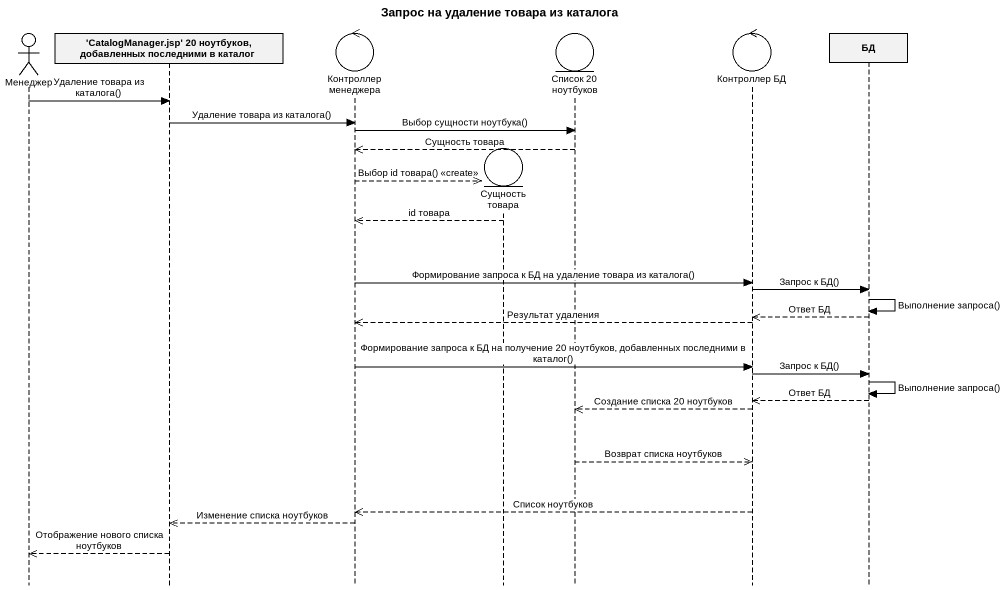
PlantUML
@startuml
title Запрос на удаление товара из каталога
hide footbox
actor Менеджер
participant "'CatalogManager.jsp' 20 ноутбуков, добавленных последними в каталог" as CatalogManager_jsp_20
control "Контроллер менеджера" as Контроллер_менеджера
entity "Сущность товара" as Сущность_товара
entity "Список 20 ноутбуков" as Список_20_ноутбуков
control "Контроллер БД" as Контроллер_БД
participant БД

Менеджер -> CatalogManager_jsp_20 : Удаление товара из каталога()
CatalogManager_jsp_20 -> Контроллер_менеджера : Удаление товара из каталога()
Контроллер_менеджера -> Список_20_ноутбуков : Выбор сущности ноутбука()
Список_20_ноутбуков -->> Контроллер_менеджера : Сущность товара
Контроллер_менеджера -->> Сущность_товара ** : Выбор id товара() <<create>>
Сущность_товара -->> Контроллер_менеджера : id товара
Контроллер_менеджера -> Контроллер_БД : Формирование запроса к БД на удаление товара из каталога()
Контроллер_БД -> БД : Запрос к БД()
БД -> БД : Выполнение запроса()
БД -->> Контроллер_БД : Ответ БД
Контроллер_БД -->> Контроллер_менеджера : Результат удаления
Контроллер_менеджера -> Контроллер_БД : Формирование запроса к БД на получение 20 ноутбуков, добавленных последними в каталог()
Контроллер_БД -> БД : Запрос к БД()
БД -> БД : Выполнение запроса()
БД -->> Контроллер_БД : Ответ БД
Контроллер_БД -->> Список_20_ноутбуков : Создание списка 20 ноутбуков
Список_20_ноутбуков -->> Контроллер_БД : Возврат списка ноутбуков
Контроллер_БД -->> Контроллер_менеджера : Список ноутбуков
Контроллер_менеджера -->> CatalogManager_jsp_20 : Изменение списка ноутбуков
CatalogManager_jsp_20 -->> Менеджер : Отображение нового списка ноутбуков
@enduml
